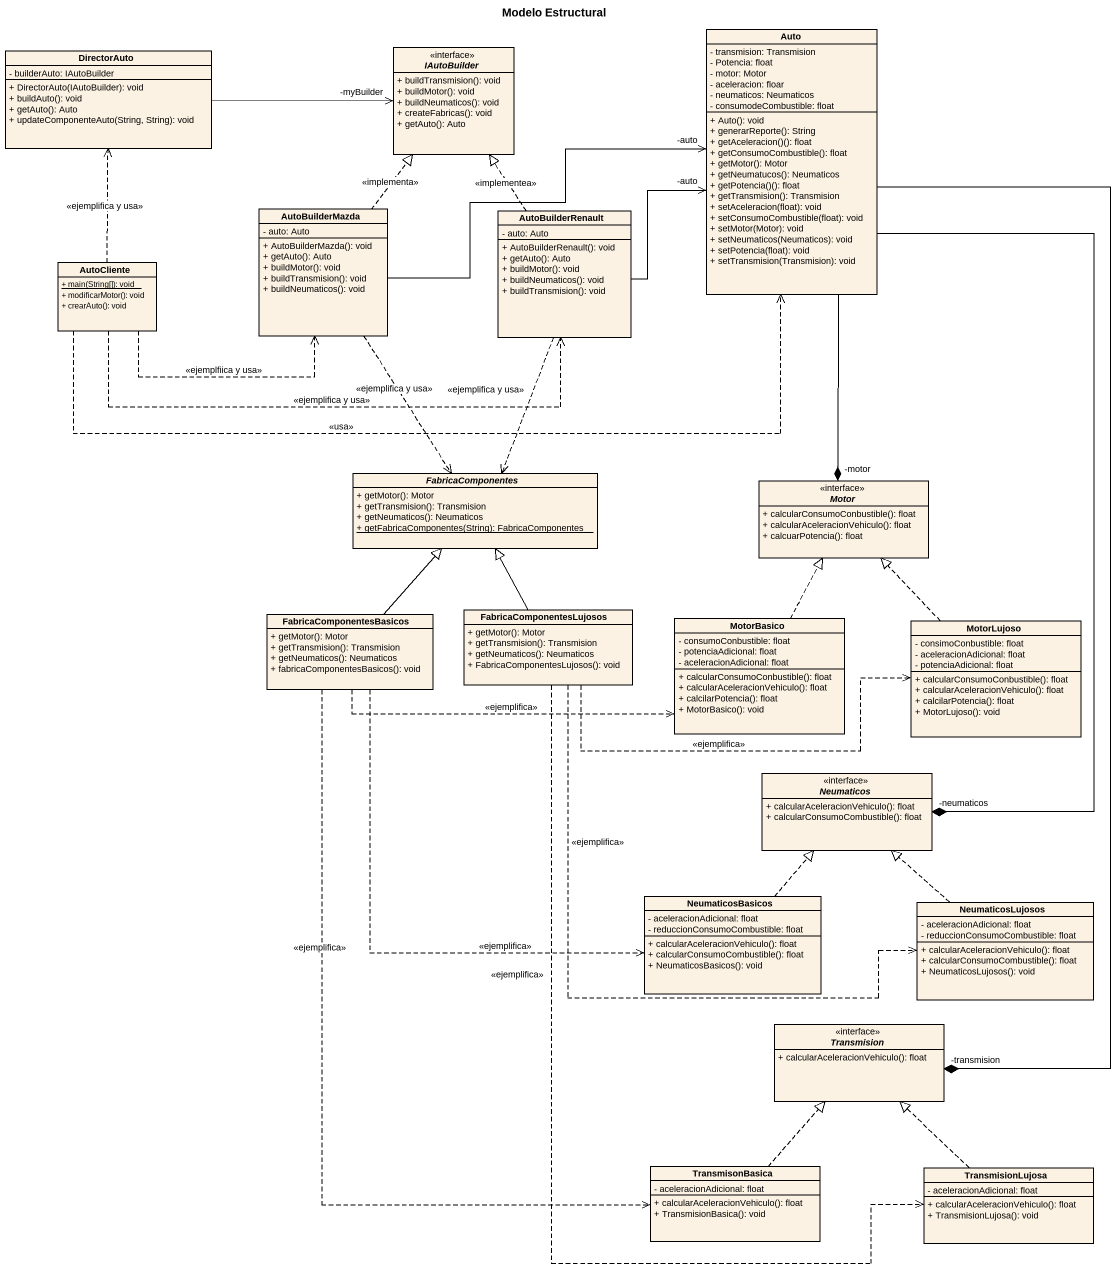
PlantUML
@startuml
title Modelo Estructural
hide circle
hide empty members
skinparam classAttributeIconSize 0
class Auto {
  - transmision: Transmision
  - Potencia: float
  - motor: Motor
  - aceleracion: floar
  - neumaticos: Neumaticos
  - consumodeCombustible: float
  + Auto(): void
  + generarReporte(): String
  + getAceleracion()(): float
  + getConsumoCombustible(): float
  + getMotor(): Motor
  + getNeumatucos(): Neumaticos
  + getPotencia()(): float
  + getTransmision(): Transmision
  + setAceleracion(float): void
  + setConsumoCombustible(float): void
  + setMotor(Motor): void
  + setNeumaticos(Neumaticos): void
  + setPotencia(float): void
  + setTransmision(Transmision): void
}
class DirectorAuto {
  - builderAuto: IAutoBuilder
  + DirectorAuto(IAutoBuilder): void
  + buildAuto(): void
  + getAuto(): Auto
  + updateComponenteAuto(String, String): void
}
interface IAutoBuilder {
  + buildTransmision(): void
  + buildMotor(): void
  + buildNeumaticos(): void
  + createFabricas(): void
  + getAuto(): Auto
}
class AutoBuilderMazda {
  - auto: Auto
  + AutoBuilderMazda(): void
  + getAuto(): Auto
  + buildMotor(): void
  + buildTransmision(): void
  + buildNeumaticos(): void
}
class AutoBuilderRenault {
  - auto: Auto
  + AutoBuilderRenault(): void
  + getAuto(): Auto
  + buildMotor(): void
  + buildNeumaticos(): void
  + buildTransmision(): void
}
class AutoCliente {
  {static} + main(String[]): void
  + modificarMotor(): void
  + crearAuto(): void
}
abstract class FabricaComponentes {
  + getMotor(): Motor
  + getTransmision(): Transmision
  + getNeumaticos(): Neumaticos
  {static} + getFabricaComponentes(String): FabricaComponentes
}
interface Motor {
  + calcularConsumoConbustible(): float
  + calcularAceleracionVehiculo(): float
  + calcuarPotencia(): float
}
class FabricaComponentesBasicos {
  + getMotor(): Motor
  + getTransmision(): Transmision
  + getNeumaticos(): Neumaticos
  + fabricaComponentesBasicos(): void
}
class FabricaComponentesLujosos {
  + getMotor(): Motor
  + getTransmision(): Transmision
  + getNeumaticos(): Neumaticos
  + FabricaComponentesLujosos(): void
}
class MotorBasico {
  - consumoConbustible: float
  - potenciaAdicional: float
  - aceleracionAdicional: float
  + calcularConsumoConbustible(): float
  + calcularAceleracionVehiculo(): float
  + calcilarPotencia(): float
  + MotorBasico(): void
}
class MotorLujoso {
  - consimoConbustible: float
  - aceleracionAdicional: float
  - potenciaAdicional: float
  + calcularConsumoConbustible(): float
  + calcularAceleracionVehiculo(): float
  + calcilarPotencia(): float
  + MotorLujoso(): void
}
interface Neumaticos {
  + calcularAceleracionVehiculo(): float
  + calcularConsumoCombustible(): float
}
class NeumaticosBasicos {
  - aceleracionAdicional: float
  - reduccionConsumoCombustible: float
  + calcularAceleracionVehiculo(): float
  + calcularConsumoCombustible(): float
  + NeumaticosBasicos(): void
}
class NeumaticosLujosos {
  - aceleracionAdicional: float
  - reduccionConsumoCombustible: float
  + calcularAceleracionVehiculo(): float
  + calcularConsumoCombustible(): float
  + NeumaticosLujosos(): void
}
interface Transmision {
  + calcularAceleracionVehiculo(): float
}
class TransmisonBasica {
  - aceleracionAdicional: float
  + calcularAceleracionVehiculo(): float
  + TransmisionBasica(): void
}
class TransmisionLujosa {
  - aceleracionAdicional: float
  + calcularAceleracionVehiculo(): float
  + TransmisionLujosa(): void
}
Auto --* "-motor" Motor
Auto --* "-neumaticos" Neumaticos
Auto --* "-transmision" Transmision
DirectorAuto -right-> "-myBuilder" IAutoBuilder
AutoBuilderMazda -right-> "-auto" Auto
AutoBuilderMazda .up.|> IAutoBuilder : <<implementa>>
AutoBuilderMazda ..> FabricaComponentes : <<ejemplifica y usa>>
AutoBuilderRenault -right-> "-auto" Auto
AutoBuilderRenault .up.|> IAutoBuilder : <<implementea>>
AutoBuilderRenault ..> FabricaComponentes : <<ejemplifica y usa>>
AutoCliente .right.> Auto : <<usa>>
AutoCliente .up.> DirectorAuto : <<ejemplifica y usa>>
AutoCliente .right.> AutoBuilderMazda : <<ejemplfiica y usa>>
AutoCliente .right.> AutoBuilderRenault : <<ejemplifica y usa>>
FabricaComponentesBasicos -up-|> FabricaComponentes
FabricaComponentesBasicos .right.> MotorBasico : <<ejemplifica>>
FabricaComponentesBasicos ..> NeumaticosBasicos : <<ejemplifica>>
FabricaComponentesBasicos ..> TransmisonBasica : <<ejemplifica>>
FabricaComponentesLujosos -up-|> FabricaComponentes
FabricaComponentesLujosos .right.> MotorLujoso : <<ejemplifica>>
FabricaComponentesLujosos ..> NeumaticosLujosos : <<ejemplifica>>
FabricaComponentesLujosos ..> TransmisionLujosa : <<ejemplifica>>
MotorBasico .up.|> Motor
MotorLujoso .up.|> Motor
NeumaticosBasicos .up.|> Neumaticos
NeumaticosLujosos .up.|> Neumaticos
TransmisonBasica .up.|> Transmision
TransmisionLujosa .up.|> Transmision
@enduml
